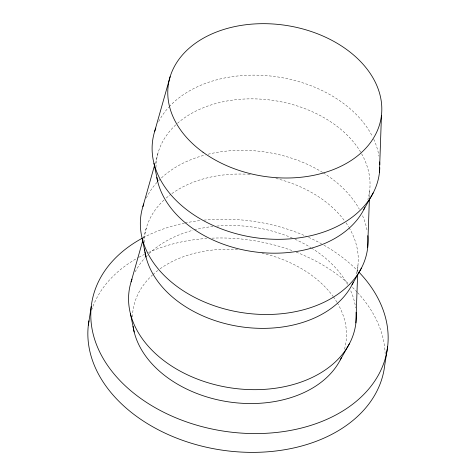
<?xml version="1.0" encoding="UTF-8"?>
<svg xmlns="http://www.w3.org/2000/svg" width="476" height="476" viewBox="0 0 476 476"><rect width="100%" height="100%" fill="white"/><g stroke="black" fill="none" stroke-linecap="round" stroke-linejoin="round"><path stroke-width="0.36" stroke-dasharray="2.38 1.78" d="M357.684 272.224L357.916 265.614M369.435 197.784L369.691 190.436M154.956 163.94L158.383 151.832M143.389 238.405L146.608 227.01M155.997 167.314A107.665 76.267 8.9 0 1 176.989 123.748M177.512 123.284A107.665 76.267 8.9 0 1 361.26 153.153M361.623 153.802A107.665 76.267 8.9 0 1 367.859 199.521M146.299 198.01A114.537 81.134 8.9 0 1 157.937 181.386M158.437 180.862A114.537 81.134 8.9 0 1 205.406 154.896M208.107 154.212A114.537 81.134 8.9 0 1 322.704 172.496M323.329 172.883A114.537 81.134 8.9 0 1 359.332 209.196M362.551 215.711A114.537 81.134 8.9 0 1 367.103 230.634M158.722 121.541A114.537 81.134 8.9 0 1 168.724 107.267M169.212 106.737A114.537 81.134 8.9 0 1 277.008 76.838A114.537 81.134 8.9 0 1 372.476 136.606M373.737 139.218A114.537 81.134 8.9 0 1 378.997 156.176M132.459 316.951A107.665 76.267 8.9 0 1 152.415 275.039M152.927 274.575A107.665 76.267 8.9 0 1 157.794 270.499M160.097 268.791A107.665 76.267 8.9 0 1 237.792 249.531M261.961 253.101A107.665 76.267 8.9 0 1 332.968 296.245M333.39 296.828A107.665 76.267 8.9 0 1 336.96 302.23M337.341 302.867A107.665 76.267 8.9 0 1 344.106 350.562M135.178 271.897A114.537 81.134 8.9 0 1 145.18 257.623M145.668 257.094A114.537 81.134 8.9 0 1 147.685 254.999M149.232 253.5A114.537 81.134 8.9 0 1 192.923 230.259M194.303 229.896A114.537 81.134 8.9 0 1 213.194 226.445M216.812 226.076A114.537 81.134 8.9 0 1 292.335 238.071M294.995 239.238A114.537 81.134 8.9 0 1 310.929 247.675M311.554 248.061A114.537 81.134 8.9 0 1 347.557 284.374M350.776 290.89A114.537 81.134 8.9 0 1 355.673 307.966M91.612 310.173A149.577 105.952 8.9 0 1 138.308 257.581M138.944 257.23A149.577 105.952 8.9 0 1 144.615 254.309M148.494 252.494A149.577 105.952 8.9 0 1 206.828 238.44M211.969 238.155A149.577 105.952 8.9 0 1 293.46 251.096M296.215 252.149A149.577 105.952 8.9 0 1 349.806 284.862M352.496 287.403A149.577 105.952 8.9 0 1 357.113 292.109M357.607 292.639A149.577 105.952 8.9 0 1 385.191 354.959M144.222 242.492A107.665 76.267 8.9 0 1 164.184 199.86M166.267 198.004A107.665 76.267 8.9 0 1 170.711 194.458M171.872 193.613A107.665 76.267 8.9 0 1 247.353 174.228M248.091 174.264A107.665 76.267 8.9 0 1 250.305 174.406M275.884 178.435A107.665 76.267 8.9 0 1 344.309 220.483M345.993 222.822A107.665 76.267 8.9 0 1 348.729 227.052M349.11 227.689A107.665 76.267 8.9 0 1 356.084 274.7M143.169 237.75A149.577 105.952 8.9 0 1 184.325 223.143M185.051 222.988A149.577 105.952 8.9 0 1 200.301 220.537M203.924 220.138A149.577 105.952 8.9 0 1 306.603 236.447M308.597 237.34A149.577 105.952 8.9 0 1 321.484 243.795M323.96 245.182A149.577 105.952 8.9 0 1 358.041 271.207"/><path stroke-width="0.71" d="M355.899 322.918L357.607 274.432M367.668 247.74L369.382 199.248M379.443 172.562L381.466 115.257M88.334 325.144L91.273 306.354M387.666 346.403L384.727 365.199A149.577 105.952 8.9 0 1 221.471 450.052A149.577 105.952 8.9 0 1 88.953 320.812M154.646 131.495L170.152 76.654M142.871 206.673L154.557 165.362M131.102 281.851L142.984 239.833M363.819 209.565L373.196 192.911M352.05 284.743L361.427 268.089M340.275 359.921L349.652 343.267M153.962 163.286L157.74 181.719M142.193 238.464L145.971 256.897M130.418 313.642L134.196 332.075M367.781 235.65A114.537 81.134 8.9 0 1 244.01 312.916A114.537 81.134 8.9 0 1 143.776 203.972M364.789 207.601A107.665 76.267 8.9 0 1 252.881 251.62A107.665 76.267 8.9 0 1 156.824 177.393M379.794 167.606A114.537 81.134 8.9 0 1 250.352 236.875A114.537 81.134 8.9 0 1 155.795 128.121M379.669 161.9A114.537 81.134 8.9 0 1 379.8 164.755M341.548 357.303A107.665 76.267 8.9 0 1 228.837 401.905A107.665 76.267 8.9 0 1 133.048 326.304M356.125 312.262A114.537 81.134 8.9 0 1 231.247 387.952A114.537 81.134 8.9 0 1 132.001 279.15M353.323 282.125A107.665 76.267 8.9 0 1 241.112 326.798A107.665 76.267 8.9 0 1 144.936 251.852M144.722 250.406A107.665 76.267 8.9 0 1 144.549 248.96M359.059 272.254A149.577 105.952 8.9 0 1 330.743 417.553A149.577 105.952 8.9 0 1 124.385 384.995A149.577 105.952 8.9 0 1 142.526 238.089M202.996 152.207A107.665 76.267 8.9 0 0 379.426 125.027A107.665 76.267 8.9 0 0 241.945 25.287A107.665 76.267 8.9 0 0 202.996 152.207"/></g></svg>
